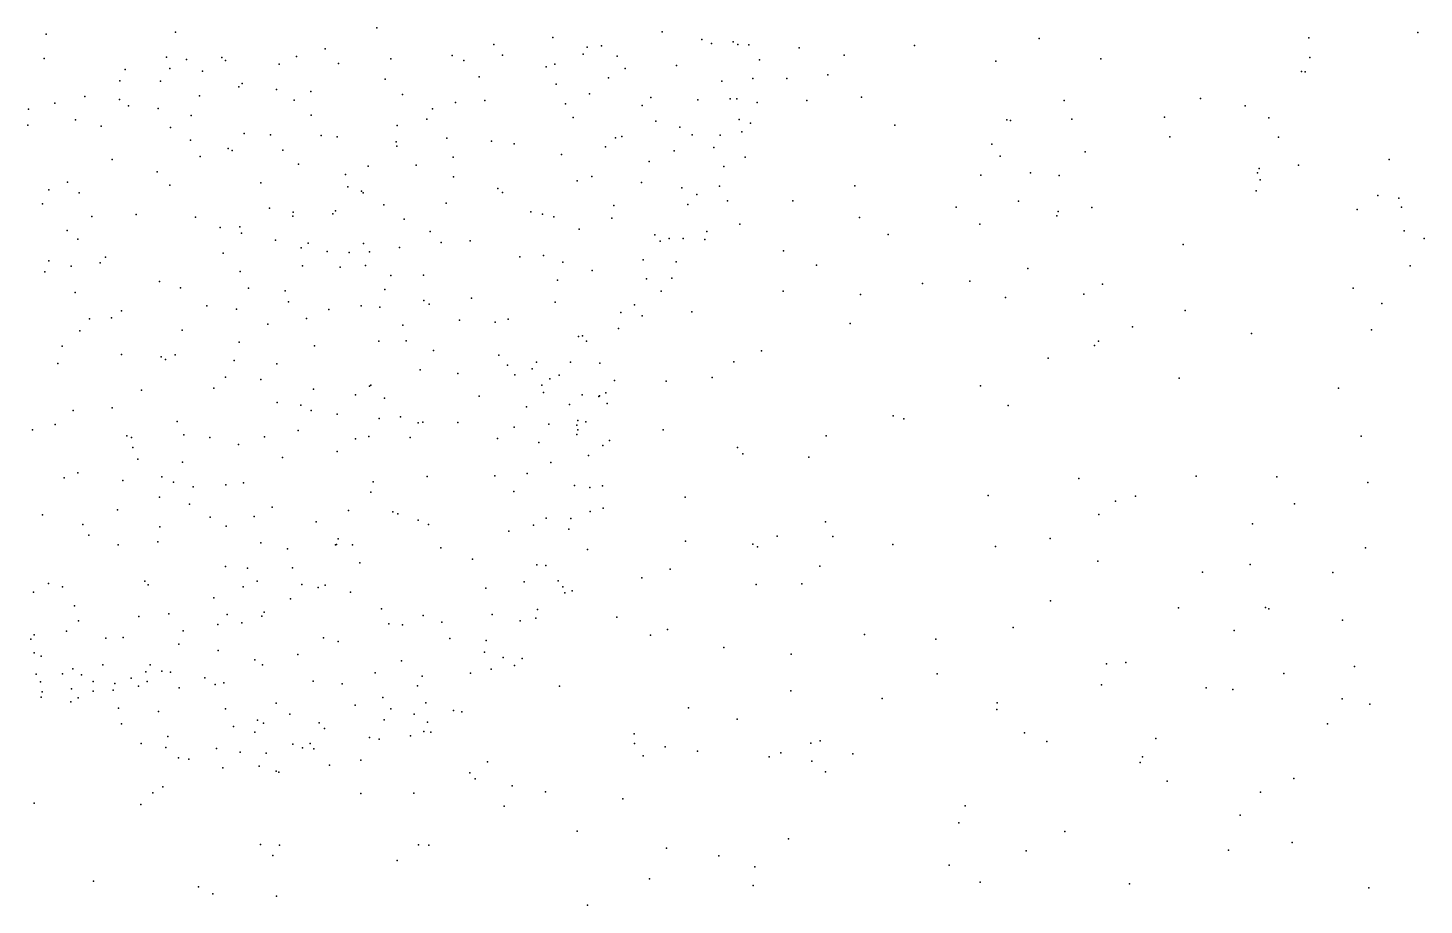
# Model space of a CAD drawing. Header units: metres. Extents: x -23.9 to 23.9, y -28.5 to 28.5.
# Drawn here: x 9.558 to 12.386, y -3.546 to -1.769 of the extents above; entities that cross this region are included whole.
import ezdxf

# ---------------------------------------------------------------- set-up
doc = ezdxf.new("R2010")
doc.units = ezdxf.units.M

msp = doc.modelspace()

# ---------------------------------------------------------------- linework, layer by layer
for p in [(9.8573, -1.7782, -1.093), (10.2646, -1.7693, 21.9416), (10.8426, -1.7771, 21.3012), (12.3729, -1.7785, 15.6623), (9.5953, -1.7818, 20.1157), (10.5016, -1.803, 20.1029), (10.6212, -1.7884, 21.7339), (10.6905, -1.8083, 12.1592), (10.7198, -1.8054, 17.7808), (10.9227, -1.7929, 20.399), (10.9427, -1.801, 21.1326), (10.9866, -1.7973, 20.5117), (10.9962, -1.8029, 21.0212), (11.0183, -1.8037, 17.4114), (11.12, -1.8095, 16.0558), (11.3537, -1.8046, -18.1124), (11.6064, -1.791, -12.1764), (12.1522, -1.7897, -15.7967), (9.5909, -1.831, 22.1487), (9.8386, -1.8286, 20.2706), (9.8792, -1.8336, 10.7), (9.9509, -1.8293, -7.8433), (9.9585, -1.8354, 20.2134), (10.1022, -1.8272, 20.1345), (10.1598, -1.8119, 21.9155), (10.2932, -1.8316, 21.8923), (10.4175, -1.825, 20.0909), (10.4411, -1.8352, 21.8383), (10.5193, -1.8242, 21.8), (10.683, -1.8226, 21.5845), (10.7512, -1.8263, 20.2168), (11.04, -1.8338, 20.8391), (11.2112, -1.8246, -4.0925), (11.5187, -1.8364, 4.53), (11.731, -1.832, -6.8973), (12.1543, -1.8294, -14.8428), (9.7548, -1.8537, 22.0623), (9.8457, -1.8518, 21.9849), (9.9118, -1.8567, 21.8829), (10.0671, -1.8425, 15.9304), (10.1871, -1.8417, 20.1064), (10.6075, -1.8484, 20.1392), (10.6253, -1.8427, 21.6545), (10.7675, -1.8513, -13.544), (10.8719, -1.8455, 21.2355), (11.178, -1.864, -13.3134), (12.1378, -1.8575, 8.431), (12.1448, -1.858, -4.4216), (9.7442, -1.8762, 20.3038), (9.8264, -1.8771, -1.6851), (9.9854, -1.8888, 21.9183), (9.9918, -1.882, 3.1533), (10.0615, -1.8941, 11.7199), (10.2816, -1.8731, -1.3553), (10.4722, -1.8685, 12.9454), (10.6283, -1.8835, 21.556), (10.7338, -1.8702, 21.3571), (10.9638, -1.877, 21.0962), (11.0265, -1.872, 20.6381), (11.0954, -1.8717, 15.4898), (9.6123, -1.9218, 20.1401), (9.6734, -1.9083, 20.2116), (9.7435, -1.9142, 22.1279), (9.9056, -1.907, 22.0082), (10.0972, -1.9157, 21.9274), (10.1314, -1.898, 17.0355), (10.317, -1.9043, 21.8037), (10.4244, -1.9206, 20.1022), (10.4836, -1.9161, 21.7025), (10.6956, -1.9028, 17.3721), (10.8195, -1.9103, 11.2368), (10.9147, -1.9152, 10.4416), (10.9802, -1.9127, 20.5128), (10.9936, -1.9131, 21.0083), (11.035, -1.9204, 20.7973), (11.1356, -1.9163, 11.432), (11.2462, -1.9095, 19.2728), (11.657, -1.9164, 19.0737), (11.9328, -1.9121, 10.0036), (9.559, -1.934, -6.8447), (9.7615, -1.9268, 17.1585), (9.8219, -1.9327, 4.1668), (9.8884, -1.947, 20.2758), (10.1321, -1.9463, 21.8529), (10.3773, -1.9335, 3.0417), (10.6469, -1.9233, 20.1622), (10.6623, -1.9506, 21.4134), (10.8021, -1.9264, 20.2668), (11.86, -1.9501, -8.4499), (12.0236, -1.9274, -2.9652), (9.5581, -1.9665, 10.6196), (9.6542, -1.9556, 22.1955), (9.7067, -1.9684, 20.2719), (9.8466, -1.9713, 22.1368), (10.3058, -1.9672, 20.1043), (10.3663, -1.9538, 16.6061), (10.83, -1.9579, 21.261), (10.8785, -1.9706, 3.2806), (10.9987, -1.9549, -9.377), (11.0213, -1.9624, 20.8758), (11.3136, -1.9666, 20.188), (11.5406, -1.9552, -7.4921), (11.5483, -1.9565, 8.0806), (11.6726, -1.9544, -9.4802), (12.0713, -1.9515, -18.3854), (9.8876, -1.9966, 10.2881), (9.9961, -1.983, -12.5565), (10.0495, -1.9857, 21.9495), (10.1522, -1.9873, 20.1376), (10.1842, -1.9898, 21.7473), (10.3036, -1.9998, 21.7143), (10.4063, -1.9929, 21.5939), (10.4973, -1.9988, 20.1241), (10.5427, -2.0041, 21.4714), (10.7481, -1.9917, 20.242), (10.7613, -1.9892, -12.2002), (10.9037, -1.9857, 21.1581), (10.9601, -1.9865, 21.0722), (11.0038, -1.9798, 20.602), (11.5102, -2.0046, 10.0932), (11.871, -1.9902, 4.2255), (12.091, -1.9904, 20.2025), (9.907, -2.0297, 22.1543), (9.9637, -2.0136, 22.0832), (9.9716, -2.0174, 20.2409), (10.0744, -2.0172, 20.1768), (10.3052, -2.0088, -4.89), (10.4194, -2.0309, 20.1264), (10.6385, -2.0258, 21.3742), (10.7279, -2.0104, -0.0017), (10.8671, -2.0184, 20.3673), (10.9474, -2.0118, 20.4804), (11.0107, -2.0312, 20.7675), (11.5274, -2.0288, -18.5433), (11.6994, -2.02, -4.4138), (9.7287, -2.036, 22.235), (9.8202, -2.0605, 20.3457), (10.1058, -2.0452, 21.9277), (10.2471, -2.0496, -13.3673), (10.3445, -2.0471, 21.5256), (10.8166, -2.0401, 21.244), (10.9676, -2.0502, 20.9876), (11.5884, -2.0631, 16.4271), (12.0482, -2.063, 16.3571), (12.0518, -2.0538, 7.401), (12.1316, -2.0471, 4.5519), (12.3151, -2.036, 15.4123), (9.6381, -2.0818, 11.9171), (9.8453, -2.088, 22.2273), (10.0298, -2.083, 22.0865), (10.2014, -2.0665, -5.7475), (10.2057, -2.0913, 20.1572), (10.4199, -2.071, 21.4752), (10.6706, -2.0787, 20.2233), (10.7003, -2.0701, 21.3179), (10.8009, -2.0822, 20.3195), (10.9591, -2.0896, 20.587), (11.2329, -2.0894, -5.7233), (11.4882, -2.0677, -0.7379), (11.6464, -2.068, -2.7361), (12.054, -2.0767, -3.5456), (9.6002, -2.0974, 3.9344), (9.662, -2.1036, 20.2836), (10.234, -2.1001, 21.6394), (10.2374, -2.1035, 8.7435), (10.5101, -2.0944, 20.1612), (10.5192, -2.1027, 21.3963), (10.8825, -2.0935, 10.8617), (10.913, -2.1069, 21.0671), (10.975, -2.1192, 20.7266), (11.1076, -2.1192, 5.056), (11.5645, -2.1202, 4.8556), (12.0455, -2.0995, 9.6633), (12.292, -2.1087, -13.8111), (12.3346, -2.1142, -10.2914), (9.5876, -2.1255, 20.1961), (9.7771, -2.147, 20.4404), (10.0471, -2.1347, 13.0301), (10.0954, -2.1428, 22.0581), (10.1759, -2.146, -9.1853), (10.1809, -2.14, 21.8938), (10.2791, -2.1278, 21.4725), (10.405, -2.124, 20.1577), (10.5764, -2.1419, -8.3185), (10.6003, -2.1463, 21.3437), (10.7445, -2.1288, 21.2603), (10.8946, -2.1268, 20.47), (11.4384, -2.1327, 11.1586), (11.6447, -2.1409, 20.2154), (11.7129, -2.1329, 7.7586), (12.25, -2.1371, 19.329), (12.3404, -2.1327, 7.6954), (9.6875, -2.1514, 20.3771), (9.8975, -2.1525, 20.3477), (9.9474, -2.1737, 22.2176), (9.9871, -2.1722, -0.665), (10.0948, -2.1505, 20.2286), (10.3198, -2.1568, 20.1728), (10.6233, -2.1517, 20.2356), (10.6748, -2.177, 21.2767), (10.7406, -2.1544, 20.3134), (11.0003, -2.1671, 3.5782), (11.2424, -2.153, 4.4355), (11.4858, -2.1667, 19.2966), (11.6419, -2.1499, 9.6447), (9.6379, -2.1793, 20.3152), (9.6589, -2.1971, 12.8339), (9.9906, -2.1848, 20.3011), (10.0594, -2.1995, -5.28), (10.1258, -2.2053, 16.7206), (10.3727, -2.1815, 21.428), (10.3953, -2.2036, 20.2072), (10.4541, -2.2006, 21.4077), (10.8279, -2.1886, 4.1842), (10.8383, -2.2009, 20.4653), (10.8566, -2.1955, 9.5838), (10.8849, -2.1957, 21.001), (10.9292, -2.198, 20.7467), (10.9333, -2.1816, 20.8628), (11.3001, -2.1876, 16.257), (12.3454, -2.1806, 9.8236), (12.3858, -2.1956, 10.3562), (9.9535, -2.2258, 16.1672), (10.1117, -2.2145, -16.6131), (10.1645, -2.2222, 20.2503), (10.209, -2.224, 21.9057), (10.2378, -2.2057, 21.5576), (10.2497, -2.2226, 21.6503), (10.3105, -2.2141, 21.479), (10.5543, -2.2331, 20.2643), (10.6021, -2.2303, 21.3023), (11.0883, -2.2208, 15.876), (11.8978, -2.2083, 19.3186), (9.6004, -2.2412, 22.3555), (9.6457, -2.2517, -5.9786), (9.7043, -2.2454, 22.3451), (9.7153, -2.2339, 20.4145), (10.114, -2.2514, 22.0974), (10.1904, -2.254, 21.9847), (10.2419, -2.2508, 21.8306), (10.6414, -2.2436, 20.3105), (10.7007, -2.2605, 20.3763), (10.8039, -2.2393, 4.9148), (10.8712, -2.2431, 20.6051), (11.155, -2.2501, 15.4718), (11.5832, -2.2569, -4.9987), (12.3576, -2.2511, -13.3573), (9.5925, -2.2631, 20.3473), (9.8244, -2.2827, 20.3536), (9.9881, -2.2629, -7.4452), (10.2934, -2.271, 20.2563), (10.3592, -2.2698, 9.85), (10.6304, -2.2799, 21.2332), (10.8112, -2.2773, 20.5255), (10.8621, -2.2761, 20.8977), (11.3702, -2.2871, 5.3051), (11.4655, -2.2824, -7.9656), (11.7342, -2.2884, -8.87), (9.6535, -2.3054, -13.7297), (9.8671, -2.2955, 22.3111), (10.0051, -2.2964, 20.3065), (10.0791, -2.3015, 22.1637), (10.2812, -2.2994, 21.5874), (10.4563, -2.3166, 20.2868), (10.8405, -2.3024, 20.6779), (11.0874, -2.3028, -1.2265), (11.2441, -2.3091, -3.1613), (11.538, -2.3154, 19.892), (11.697, -2.3086, 4.4728), (12.2423, -2.2964, 16.0799), (9.7478, -2.3422, 22.359), (9.9206, -2.3325, 3.3282), (9.9804, -2.3392, 22.2479), (10.086, -2.3239, -8.7058), (10.1678, -2.3396, 22.0511), (10.2328, -2.3323, 21.9146), (10.271, -2.3352, 21.7286), (10.3597, -2.3214, 21.486), (10.3707, -2.3291, 20.2798), (10.6258, -2.3245, 20.3845), (10.7592, -2.3455, 21.0138), (10.7868, -2.33, 20.598), (10.903, -2.3441, 12.4587), (11.9018, -2.3417, 19.7303), (12.3003, -2.3278, 15.6224), (9.6831, -2.3586, 20.3524), (9.7273, -2.3564, 16.4077), (10.0443, -2.3693, -14.0927), (10.1224, -2.3582, 20.2883), (10.3176, -2.3715, 21.5403), (10.4325, -2.3611, 21.4512), (10.5041, -2.3653, 20.3609), (10.531, -2.3592, 21.3695), (10.8021, -2.3524, 20.8151), (11.2232, -2.3682, 10.0836), (11.7955, -2.3748, 15.2012), (9.6632, -2.3827, 22.3745), (9.8707, -2.3812, 9.7519), (10.3242, -2.4031, -6.2415), (10.6733, -2.3946, 20.561), (10.6811, -2.3931, -12.4744), (10.6895, -2.4035, 21.1773), (10.7545, -2.3784, 20.7202), (12.0365, -2.3881, 10.764), (12.2796, -2.3811, -9.1353), (9.6274, -2.414, 20.3976), (9.7479, -2.4306, 20.3245), (9.8561, -2.4314, 22.3312), (9.9861, -2.406, 20.27), (10.1388, -2.4134, 22.108), (10.269, -2.4036, 21.8144), (10.3796, -2.4225, 20.3335), (11.0441, -2.4235, -8.1729), (11.718, -2.4127, -3.7726), (11.7262, -2.404, 16.2999), (9.6187, -2.4491, 4.1485), (9.828, -2.4352, 20.2941), (9.8365, -2.4406, -14.5433), (9.9759, -2.4431, 22.264), (10.0625, -2.4496, 22.198), (10.512, -2.4319, 20.433), (10.5294, -2.4522, -13.1249), (10.5792, -2.4595, 21.3479), (10.5881, -2.446, 20.5152), (10.6573, -2.4466, 20.6317), (10.7167, -2.4484, 21.0252), (10.9881, -2.4454, 8.9693), (11.6247, -2.4385, -13.2764), (9.9582, -2.4769, 12.7796), (10.03, -2.4813, 20.2495), (10.3526, -2.4618, 21.5414), (10.4289, -2.4694, 21.4892), (10.5445, -2.472, -0.2854), (10.6149, -2.4804, 12.0212), (10.634, -2.4727, 21.2723), (10.7459, -2.4837, -9.6474), (10.8508, -2.4845, -7.6632), (10.9438, -2.4774, 9.8258), (11.8895, -2.4785, 4.9296), (9.7882, -2.503, 22.3478), (9.9343, -2.499, 20.2584), (10.1367, -2.5009, 20.2554), (10.2214, -2.5127, 21.9556), (10.25, -2.4947, 20.2811), (10.2523, -2.493, 21.8747), (10.4719, -2.5153, 20.397), (10.599, -2.493, 8.7276), (10.6026, -2.5078, -4.8478), (10.6806, -2.5126, -5.864), (10.7144, -2.5157, 21.0933), (10.7158, -2.5142, 20.7555), (10.7289, -2.5083, 20.8853), (11.4877, -2.494, 4.1933), (12.2123, -2.4987, -8.6051), (9.6496, -2.5442, 22.3696), (9.7289, -2.5388, 20.3199), (10.0631, -2.5281, 4.037), (10.111, -2.5332, 22.132), (10.1317, -2.5441, 8.7805), (10.2803, -2.519, 13.0884), (10.5679, -2.537, 21.3804), (10.6552, -2.5319, 13.1267), (10.7311, -2.53, 20.979), (11.5435, -2.5338, 15.3919), (9.6134, -2.5725, 20.395), (9.8605, -2.5665, 22.3146), (10.1845, -2.5517, 22.0228), (10.2696, -2.5605, 21.7172), (10.313, -2.5572, -17.0558), (10.3484, -2.5691, -1.7994), (10.3577, -2.5679, 20.312), (10.4287, -2.5687, 21.5038), (10.613, -2.5721, 10.0229), (10.6719, -2.5646, 20.6318), (10.6878, -2.5671, 4.4604), (11.3104, -2.5553, 10.5148), (11.3324, -2.5613, 16.4812), (9.5675, -2.5833, 22.3694), (9.7586, -2.5952, -17.071), (9.7681, -2.5986, 22.3412), (9.8739, -2.5934, -1.9685), (9.9266, -2.5986, 22.2729), (10.0371, -2.5974, 22.1961), (10.1053, -2.585, 3.517), (10.2213, -2.6013, 21.9171), (10.2487, -2.5968, 11.9904), (10.3325, -2.5988, 21.5923), (10.5094, -2.6007, 21.4468), (10.5432, -2.5777, 20.4496), (10.6696, -2.5927, -5.3091), (10.6701, -2.574, 3.5725), (10.6718, -2.5831, 21.2363), (10.8449, -2.5837, 5.3195), (11.1746, -2.5955, -5.3159), (12.2581, -2.5964, -10.0073), (9.7709, -2.6194, 20.2998), (9.9845, -2.6133, 20.2454), (10.1842, -2.6271, 20.2554), (10.5932, -2.6092, 20.5127), (10.7225, -2.615, 21.0847), (10.7357, -2.6051, 20.8834), (10.995, -2.6191, 12.9547), (9.7808, -2.6431, -6.336), (9.8711, -2.6489, 20.268), (10.0734, -2.6394, 20.2444), (10.617, -2.6493, 21.3078), (10.6932, -2.6353, 20.7014), (11.0061, -2.6317, -0.5969), (11.1398, -2.639, 12.4949), (9.6318, -2.6807, 20.3934), (9.6589, -2.6704, 22.3347), (9.7506, -2.6861, 22.3162), (9.8296, -2.6783, 8.9907), (10.3668, -2.6781, 20.3264), (10.504, -2.6764, 20.4219), (10.5694, -2.6717, -15.5289), (11.6865, -2.6822, 10.7789), (11.9239, -2.6773, 9.4431), (12.0875, -2.6786, -1.6158), (9.853, -2.6897, 12.4681), (9.893, -2.699, -15.8708), (9.9587, -2.695, 20.2576), (9.9944, -2.691, 22.1858), (10.2523, -2.7094, 20.2853), (10.2575, -2.6886, 21.6652), (10.5422, -2.7084, 21.3982), (10.6652, -2.6962, 21.2201), (10.6964, -2.7005, 21.1311), (10.7215, -2.6965, 21.0144), (12.2721, -2.6901, -8.1356), (9.8246, -2.7198, 22.2743), (9.8856, -2.7337, 20.2726), (10.0527, -2.74, -13.5864), (10.7231, -2.742, 20.9124), (10.8895, -2.7199, 12.0171), (11.5029, -2.7163, 5.845), (11.7608, -2.7281, 15.8589), (11.8015, -2.718, 5.2276), (12.1235, -2.7331, -13.9159), (9.5878, -2.7553, 20.4405), (9.7398, -2.7454, -7.626), (9.9271, -2.76, -5.0284), (10.0166, -2.759, 20.2628), (10.1417, -2.7696, 21.9303), (10.2071, -2.7471, 21.7321), (10.2972, -2.7495, 21.5869), (10.3075, -2.7537, 10.0239), (10.3488, -2.7666, 20.3343), (10.6075, -2.7623, 20.5735), (10.6578, -2.763, 20.6598), (10.697, -2.7489, 20.7558), (11.1735, -2.7696, 4.1129), (11.7274, -2.7548, -12.4508), (9.6695, -2.7751, 22.2856), (9.6813, -2.7968, 20.3907), (9.8252, -2.7798, -8.9429), (9.9598, -2.7788, -0.7015), (10.3697, -2.775, 21.5115), (10.5323, -2.7887, 20.4837), (10.582, -2.7768, 21.3174), (10.6536, -2.7847, 21.1923), (11.0758, -2.7988, -9.4315), (11.1885, -2.7992, 15.9573), (12.0382, -2.7741, 10.7682), (9.7412, -2.8164, 22.2464), (9.8209, -2.8101, 22.2186), (10.0296, -2.8122, 22.0629), (10.0837, -2.8245, 21.973), (10.1809, -2.8165, 21.6654), (10.1834, -2.8159, 20.2952), (10.1863, -2.8043, -8.4475), (10.2157, -2.8164, -14.3604), (10.3945, -2.8221, 20.3881), (10.6913, -2.8256, 20.8903), (10.8902, -2.8091, 8.6703), (11.0262, -2.8151, 8.2755), (11.0355, -2.8204, -15.1937), (11.3099, -2.8155, -3.4425), (11.5177, -2.8197, -15.1203), (11.6282, -2.8034, 4.2166), (12.2674, -2.8227, -11.4186), (10.23, -2.853, 21.5447), (10.4588, -2.8453, 21.4181), (11.7248, -2.8491, 5.5743), (9.9582, -2.8605, 22.086), (10.0029, -2.8639, 20.3012), (10.0939, -2.8626, 21.8872), (10.5886, -2.8568, 4.8523), (10.607, -2.8579, 21.2331), (10.8016, -2.8831, 5.4943), (10.8588, -2.8654, -8.4821), (11.1617, -2.8598, 9.1891), (11.9368, -2.8714, 4.8771), (12.0333, -2.8561, -2.5032), (12.2009, -2.8724, -10.3764), (9.5693, -2.9122, -9.349), (9.5998, -2.8943, 22.2121), (9.6281, -2.9016, 4.462), (9.7949, -2.8898, 20.3644), (9.8014, -2.8976, 22.1615), (9.9941, -2.9015, 9.8001), (10.0221, -2.8898, 21.9898), (10.113, -2.8966, 21.6695), (10.1462, -2.9028, 8.7966), (10.1603, -2.8978, 21.5711), (10.2114, -2.9122, 20.3434), (10.4858, -2.9042, 20.5006), (10.5635, -2.891, 20.5877), (10.6321, -2.8894, 21.1402), (10.6416, -2.9014, 20.7645), (10.6604, -2.9097, 20.9493), (11.033, -2.8966, 9.7752), (11.1253, -2.8955, 12.2482), (9.6523, -2.9402, 20.4927), (9.9344, -2.9235, 22.0353), (10.09, -2.9255, 20.3319), (10.6456, -2.9135, 21.0393), (11.6295, -2.93, -7.6056), (9.7829, -2.9613, 20.4196), (9.8435, -2.956, 22.0611), (9.9614, -2.9577, 20.3606), (10.0321, -2.9609, 21.7474), (10.0365, -2.9527, 21.5687), (10.274, -2.9462, 21.4702), (10.3589, -2.9593, 21.4219), (10.4984, -2.9577, 20.5667), (10.5869, -2.9647, 21.1241), (10.5901, -2.9474, -14.8996), (10.751, -2.963, -16.4506), (11.8881, -2.9436, -6.9827), (12.0648, -2.9434, 16.7667), (12.0711, -2.9459, 15.9691), (12.2205, -2.9689, 16.3751), (9.636, -2.9913, 20.5601), (9.6602, -2.9705, 22.1175), (9.8728, -2.9908, 20.4025), (9.9425, -2.9777, 21.9219), (9.9915, -2.9742, 21.8467), (10.2891, -2.9761, 20.4207), (10.3169, -2.9785, -1.2658), (10.3963, -2.9732, 20.48), (10.5549, -2.9701, 20.6722), (10.8537, -2.9875, 7.8494), (11.5535, -2.9838, 10.5894), (12.0012, -2.9897, -8.8636), (9.564, -3.0077, -5.2984), (9.5706, -2.9983, 21.2215), (9.7158, -3.0053, 20.4944), (9.7507, -3.0039, 22.0477), (9.8635, -3.0173, 21.9379), (10.1566, -3.0046, 21.4661), (10.1862, -3.0121, 20.4064), (10.4126, -3.0062, 21.3336), (10.4859, -3.0099, 8.205), (10.8192, -2.9996, 4.3347), (10.9675, -3.0242, 16.6609), (11.2526, -2.9982, 7.9279), (11.3969, -3.0071, 9.8566), (9.5709, -3.035, 20.7096), (9.5847, -3.0417, 22.0287), (9.9433, -3.0301, 21.6876), (10.0178, -3.049, 13.028), (10.1048, -3.0384, 20.4128), (10.3149, -3.0511, 20.4938), (10.4829, -3.0337, 21.2357), (10.5204, -3.0445, 20.7186), (10.559, -3.0467, 20.8716), (11.1042, -3.0375, 6.3071), (9.5749, -3.0783, 21.0459), (9.6284, -3.0778, 21.3521), (9.6492, -3.0676, 21.9591), (9.6664, -3.0793, 21.2449), (9.71, -3.0594, 21.4236), (9.7968, -3.0737, 21.4295), (9.8058, -3.0594, 21.8875), (9.8293, -3.0725, 21.7925), (9.8469, -3.0745, 12.459), (10.033, -3.0596, 21.4465), (10.2616, -3.0759, 21.3672), (10.4543, -3.0762, 20.6706), (10.4965, -3.0681, 21.1413), (10.5436, -3.0608, 20.9999), (11.3993, -3.0777, -6.7147), (11.7425, -3.0575, -2.2038), (11.7818, -3.0549, 5.1437), (12.102, -3.0772, 9.6931), (12.2448, -3.0627, -4.4075), (9.5837, -3.0938, 20.863), (9.6466, -3.1082, 21.8438), (9.69, -3.0931, 21.512), (9.7309, -3.1104, 21.7398), (9.7342, -3.0974, 21.2972), (9.7672, -3.0865, 20.5497), (9.7818, -3.1025, -1.4376), (9.7994, -3.0932, 21.6807), (9.8644, -3.1059, 20.5177), (9.9165, -3.0859, 9.2735), (9.937, -3.0991, 21.3815), (9.955, -3.0958, 20.4735), (10.1359, -3.0924, 21.3933), (10.1946, -3.0979, 20.4876), (10.3472, -3.1017, 20.5822), (10.3568, -3.0825, 21.2991), (10.6348, -3.1028, 5.8419), (11.7323, -3.0997, 17.0286), (11.9442, -3.1062, 10.5815), (11.9987, -3.1095, -11.1365), (9.5847, -3.1247, 21.7485), (9.5872, -3.1142, 21.5408), (9.6452, -3.1345, 21.03), (9.6596, -3.1261, 20.7535), (9.6904, -3.1124, 21.6222), (10.0612, -3.1369, 21.3477), (10.2772, -3.1253, -13.9751), (10.3638, -3.1365, 21.2054), (11.103, -3.1119, 7.0872), (11.2885, -3.1278, -2.6801), (11.5211, -3.1363, -1.7467), (12.2198, -3.128, -7.3215), (9.7417, -3.147, 20.664), (9.8223, -3.154, 20.6111), (9.9581, -3.1483, 21.3158), (10.0887, -3.159, 20.5528), (10.2206, -3.1409, 21.3006), (10.2933, -3.1483, -13.0574), (10.3402, -3.159, 20.6804), (10.4203, -3.1519, 20.8145), (10.4366, -3.1545, 20.9519), (10.896, -3.1462, 16.2157), (11.5206, -3.1497, 8.4826), (12.2761, -3.1391, -6.3379), (9.7478, -3.1791, 21.1272), (9.9744, -3.1841, 20.5953), (10.023, -3.1714, 12.1518), (10.0355, -3.1773, -8.8003), (10.1478, -3.1766, 21.2727), (10.1588, -3.1882, 20.6094), (10.2794, -3.1709, 21.2144), (10.3598, -3.1941, 21.0477), (10.3677, -3.1753, -6.1387), (10.9946, -3.1691, -13.4433), (12.1904, -3.1786, 13.7086), (9.7876, -3.2184, 20.8403), (9.8415, -3.2048, 20.7079), (10.0175, -3.1959, 21.2598), (10.0946, -3.2198, -14.6217), (10.1296, -3.219, 21.1921), (10.2501, -3.2067, 20.7107), (10.2697, -3.2101, 21.1234), (10.3328, -3.2033, 20.7929), (10.3743, -3.1959, 20.8964), (10.7859, -3.1994, 4.9893), (10.7866, -3.219, 4.644), (11.1437, -3.218, -7.6962), (11.1627, -3.2136, -14.5748), (11.5765, -3.1968, 10.2777), (11.6218, -3.2148, -3.5884), (11.8424, -3.2084, 13.1759), (9.8376, -3.2269, 21.0892), (9.863, -3.2475, 21.0017), (9.8842, -3.2507, 20.8242), (9.9398, -3.2291, 21.1554), (9.9882, -3.2363, 20.7117), (10.0403, -3.2384, 21.1624), (10.114, -3.2275, -5.2263), (10.137, -3.2293, 20.7022), (10.8042, -3.2435, 7.3332), (10.849, -3.2257, 12.0652), (10.9144, -3.2344, 9.6047), (11.0593, -3.2454, 12.3639), (11.083, -3.2377, 8.9288), (11.2287, -3.2396, 17.0175), (11.8155, -3.2456, 6.1038), (9.9529, -3.2679, 20.9791), (10.0267, -3.2648, 21.0804), (10.0608, -3.2746, 20.9993), (10.066, -3.2771, 20.8909), (10.169, -3.2629, 20.9945), (10.2324, -3.2526, 20.9092), (10.453, -3.278, -5.5697), (10.4886, -3.256, 9.8234), (11.1458, -3.2545, 15.8272), (11.1734, -3.2758, 4.3762), (11.8111, -3.2573, 9.9646), (9.8312, -3.3062, 0.4697), (10.4639, -3.2904, -7.8264), (10.5386, -3.3044, -9.4475), (11.8653, -3.2949, 5.3745), (12.122, -3.2895, -0.7043), (9.8111, -3.3187, 4.5079), (10.2323, -3.3199, 9.1105), (10.3399, -3.3193, 8.0594), (10.6064, -3.3166, 5.5091), (10.7632, -3.3311, 6.7235), (12.0543, -3.317, -15.3352), (9.571, -3.3394, 18.9146), (9.7868, -3.3424, -15.207), (10.5226, -3.3456, -16.8686), (11.4566, -3.3448, 8.7556), (12.013, -3.3641, -14.8233), (11.4436, -3.3794, 7.5073), (10.6704, -3.3966, -8.9068), (11.0983, -3.4118, 4.7765), (11.6579, -3.3971, 17.3217), (12.1187, -3.419, 16.0187), (10.0291, -3.4236, -16.9746), (10.0539, -3.4459, -8.0406), (10.0676, -3.4246, 12.5257), (10.3491, -3.424, -7.2474), (10.3704, -3.4247, -9.9388), (10.8514, -3.4309, 17.1172), (10.9576, -3.4464, -16.5381), (11.58, -3.436, -9.5651), (11.9898, -3.4345, 10.5018), (10.3058, -3.4559, 12.8985), (11.0303, -3.4682, -13.0722), (11.4238, -3.4651, 13.4631), (9.6911, -3.4974, -6.7238), (10.8168, -3.4931, -14.0698), (11.0271, -3.5062, 16.0631), (11.4864, -3.4999, 15.7487), (11.7889, -3.5032, 14.0452), (9.9034, -3.5091, 1.154), (9.9329, -3.5235, -15.6616), (10.0617, -3.5282, -14.1431), (12.2742, -3.5109, -11.2396), (10.6913, -3.546, -6.7867)]:
    msp.add_point(p)

doc.saveas('drawing.dxf')
